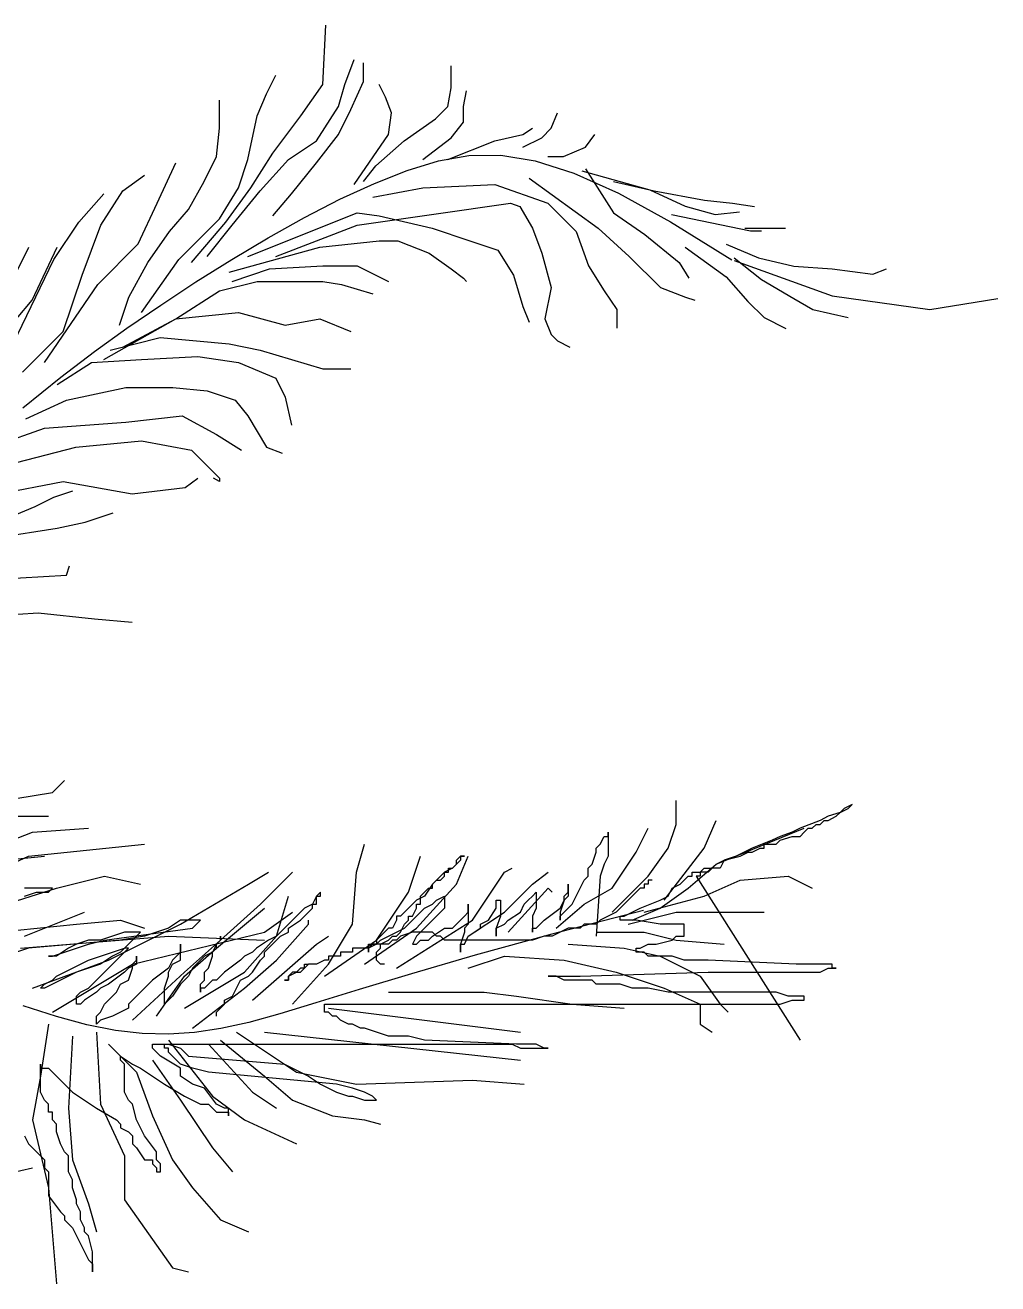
# Model space of a CAD drawing. Header units: millimetres. Extents: x 11966 to 133335, y 1756 to 88592.
# Drawn here: x 38017 to 39873, y 22810 to 25211 of the extents above; entities that cross this region are included whole.
import ezdxf

# ---------------------------------------------------------------- set-up
doc = ezdxf.new("R2010")
doc.units = ezdxf.units.MM

# ---------------------------------------------------------------- blocks, each defined once
blk = doc.blocks.new('A$C4FB75ABC')
at = {"color": 72}
for p, q in [((4.1608, 3.5609), (4.1668, 3.6742)), ((4.2026, 3.5609), (4.2205, 3.6086)), ((4.2384, 3.5668), (4.2384, 3.6026)), ((4.0535, 3.543), (4.0714, 3.5788)), ((4.4054, 3.5549), (4.4054, 3.5967)), ((4.1191, 3.5013), (4.1608, 3.5609)), ((4.1907, 3.5192), (4.2026, 3.5609)), ((4.2145, 3.5132), (4.2384, 3.5668)), ((4.2801, 3.537), (4.2682, 3.5609)), ((4.3994, 3.5192), (4.4054, 3.5549)), ((3.964, 3.4774), (3.964, 3.5311)), ((4.0356, 3.5013), (4.0535, 3.543)), ((4.2921, 3.5072), (4.2801, 3.537)), ((4.4293, 3.5192), (4.4352, 3.549)), ((4.1489, 3.4536), (4.1907, 3.5192)), ((4.1907, 3.4655), (4.2145, 3.5132)), ((4.2861, 3.4655), (4.2921, 3.5072)), ((4.3756, 3.4953), (4.3994, 3.5192)), ((4.4293, 3.4893), (4.4293, 3.5192)), ((4.5963, 3.4774), (4.6082, 3.5072)), ((4.0177, 3.4178), (4.0356, 3.5013)), ((4.0654, 3.4297), (4.1191, 3.5013)), ((4.3159, 3.4536), (4.3756, 3.4953)), ((4.4054, 3.4595), (4.4293, 3.4893)), ((3.958, 3.4238), (3.964, 3.4774)), ((4.1489, 3.4118), (4.1907, 3.4655)), ((4.2205, 3.3701), (4.2861, 3.4655)), ((4.3517, 3.4178), (4.4054, 3.4595)), ((4.4889, 3.4536), (4.5426, 3.4655)), ((4.5426, 3.4655), (4.5605, 3.4774)), ((4.5426, 3.4416), (4.5784, 3.4595)), ((4.5784, 3.4595), (4.5963, 3.4774)), ((4.6619, 3.4416), (4.6798, 3.4655)), ((4.0952, 3.4178), (4.1489, 3.4536)), ((4.2622, 3.4059), (4.3159, 3.4536)), ((4.3994, 3.4178), (4.4889, 3.4536)), ((4.6201, 3.4238), (4.6619, 3.4416)), ((3.8447, 3.3343), (3.8805, 3.4118)), ((3.9342, 3.3761), (3.958, 3.4238)), ((3.9998, 3.3641), (4.0177, 3.4178)), ((4.0237, 3.3641), (4.0654, 3.4297)), ((4.0415, 3.3582), (4.0952, 3.4178)), ((4.1012, 3.3522), (4.1489, 3.4118)), ((4.322, 3.3969), (4.3813, 3.4152)), ((4.3813, 3.4152), (4.4396, 3.4254)), ((4.4396, 3.4254), (4.5001, 3.426)), ((4.5001, 3.426), (4.5657, 3.4153)), ((4.5657, 3.4153), (4.6395, 3.3917)), ((4.5903, 3.4238), (4.6201, 3.4238)), ((3.7791, 3.3582), (3.8208, 3.388)), ((4.2384, 3.3761), (4.2622, 3.4059)), ((4.2593, 3.3722), (4.322, 3.3969)), ((4.6395, 3.3917), (4.7247, 3.3534)), ((4.6551, 3.396), (4.7847, 3.3597)), ((4.6619, 3.3999), (4.7156, 3.3164)), ((3.9044, 3.3224), (3.9342, 3.3761)), ((3.964, 3.3045), (3.9998, 3.3641)), ((3.9759, 3.2986), (4.0237, 3.3641)), ((4.1935, 3.342), (4.2593, 3.3722)), ((4.2563, 3.3463), (4.3517, 3.3641)), ((4.3517, 3.3641), (4.4889, 3.3701)), ((4.4889, 3.3701), (4.5903, 3.3343)), ((4.5545, 3.382), (4.6858, 3.2866)), ((4.7156, 3.3761), (4.7931, 3.3582)), ((3.6956, 3.2986), (3.7433, 3.3522)), ((3.7373, 3.2926), (3.7791, 3.3582)), ((3.9879, 3.2926), (4.0415, 3.3582)), ((4.0654, 3.3105), (4.1012, 3.3522)), ((4.1256, 3.3072), (4.1935, 3.342)), ((4.7247, 3.3534), (4.8242, 3.2989)), ((4.7847, 3.3597), (4.8521, 3.3286)), ((4.7931, 3.3582), (4.8886, 3.3403)), ((4.8886, 3.3403), (4.9422, 3.3343)), ((3.8089, 3.2568), (3.8447, 3.3343)), ((3.8686, 3.2807), (3.9044, 3.3224)), ((4.0177, 3.233), (4.2265, 3.3164)), ((4.2265, 3.2926), (4.5187, 3.3343)), ((4.2265, 3.3164), (4.2682, 3.3105)), ((4.5187, 3.3343), (4.5366, 3.3284)), ((4.5366, 3.3284), (4.5605, 3.2866)), ((4.5903, 3.3343), (4.644, 3.2807)), ((4.7156, 3.3164), (4.7752, 3.2747)), ((4.8521, 3.3286), (4.9091, 3.3131)), ((4.9091, 3.3131), (4.9558, 3.3183)), ((4.9422, 3.3343), (4.984, 3.3284)), ((3.6479, 3.227), (3.6956, 3.2986)), ((3.7015, 3.1972), (3.7373, 3.2926)), ((3.8865, 3.227), (3.964, 3.3045)), ((3.9103, 3.2211), (3.9759, 3.2986)), ((3.9401, 3.233), (3.9879, 3.2926)), ((4.0565, 3.2687), (4.1256, 3.3072)), ((4.0714, 3.233), (4.2265, 3.2926)), ((4.2682, 3.3105), (4.3696, 3.2866)), ((4.8242, 3.2989), (4.9411, 3.2265)), ((4.8262, 3.3131), (4.9765, 3.282)), ((3.8268, 3.2211), (3.8686, 3.2807)), ((3.9871, 3.2274), (4.0565, 3.2687)), ((4.3696, 3.2866), (4.4412, 3.2628)), ((4.5605, 3.2866), (4.5784, 3.2389)), ((4.644, 3.2807), (4.6679, 3.2151)), ((4.6858, 3.2866), (4.7454, 3.233)), ((4.7752, 3.2747), (4.8408, 3.2211)), ((4.9661, 3.2866), (5.0079, 3.2866)), ((4.9765, 3.282), (4.9973, 3.282)), ((5.0079, 3.2866), (5.0437, 3.2866)), ((3.5763, 3.2032), (3.6001, 3.2509)), ((3.6061, 3.1495), (3.6538, 3.2509)), ((3.7314, 3.1793), (3.8089, 3.2568)), ((3.9819, 3.2032), (4.1549, 3.2509)), ((4.1549, 3.2509), (4.2682, 3.2628)), ((4.2682, 3.2628), (4.304, 3.2628)), ((4.304, 3.2628), (4.3637, 3.2389)), ((4.4412, 3.2628), (4.4949, 3.2449)), ((4.4949, 3.2449), (4.5247, 3.1972)), ((4.8521, 3.2509), (4.9299, 3.1939)), ((4.9299, 3.2561), (4.9921, 3.2302)), ((3.5703, 3.066), (3.6479, 3.227)), ((3.791, 3.1555), (3.8268, 3.2211)), ((3.8149, 3.1257), (3.8865, 3.227)), ((3.9185, 3.1843), (3.9871, 3.2274)), ((4.3637, 3.2389), (4.4054, 3.2091)), ((4.5784, 3.2389), (4.5963, 3.1734)), ((4.7454, 3.233), (4.8051, 3.1734)), ((4.8408, 3.2211), (4.8587, 3.1912)), ((4.9454, 3.2302), (4.9973, 3.1887)), ((4.9454, 3.225), (5.1321, 3.1576)), ((4.9921, 3.2302), (5.0595, 3.2146)), ((3.6658, 3.0899), (3.7015, 3.1972)), ((3.9879, 3.1853), (4.0594, 3.2091)), ((4.0594, 3.2091), (4.1608, 3.2151)), ((4.1608, 3.2151), (4.2265, 3.2151)), ((4.2265, 3.2151), (4.2861, 3.1853)), ((4.4054, 3.2091), (4.4293, 3.1912)), ((4.5247, 3.1972), (4.5426, 3.1376)), ((4.6679, 3.2151), (4.6977, 3.1674)), ((4.9299, 3.1939), (4.9713, 3.1472)), ((5.0595, 3.2146), (5.1321, 3.2094)), ((5.1321, 3.2094), (5.2099, 3.1991)), ((5.2099, 3.1991), (5.2358, 3.2094)), ((3.63, 3.0303), (3.7314, 3.1793)), ((3.8516, 3.1401), (3.9185, 3.1843)), ((3.964, 3.1674), (4.0356, 3.1853)), ((4.0356, 3.1853), (4.1072, 3.1853)), ((4.1072, 3.1853), (4.1608, 3.1853)), ((4.1608, 3.1853), (4.1966, 3.1793)), ((4.1966, 3.1793), (4.2563, 3.1614)), ((4.4293, 3.1912), (4.4352, 3.1853)), ((4.5963, 3.1734), (4.5844, 3.1137)), ((4.8051, 3.1734), (4.8528, 3.1555)), ((4.9973, 3.1887), (5.0595, 3.1524)), ((3.5763, 3.1137), (3.6061, 3.1495)), ((3.7731, 3.1018), (3.791, 3.1555)), ((3.8805, 3.1137), (3.964, 3.1674)), ((4.6977, 3.1674), (4.7215, 3.1316)), ((4.8528, 3.1555), (4.8707, 3.1495)), ((4.9713, 3.1472), (5.0025, 3.1162)), ((5.0595, 3.1524), (5.0958, 3.1317)), ((5.1321, 3.1576), (5.3187, 3.1317)), ((5.3187, 3.1317), (5.4484, 3.1524)), ((3.7873, 3.0958), (3.8516, 3.1401)), ((3.8805, 3.1137), (3.9998, 3.1257)), ((3.9998, 3.1257), (4.0893, 3.1018)), ((4.5426, 3.1376), (4.5545, 3.1078)), ((4.7215, 3.1316), (4.7215, 3.0959)), ((5.0958, 3.1317), (5.1632, 3.1162)), ((3.7433, 3.0362), (3.8805, 3.1137)), ((3.7791, 3.0601), (3.8805, 3.1137)), ((4.0893, 3.1018), (4.1549, 3.1137)), ((4.1549, 3.1137), (4.2145, 3.0899)), ((4.5844, 3.1137), (4.5963, 3.0839)), ((5.0025, 3.1162), (5.0439, 3.0954)), ((3.5882, 3.0124), (3.6658, 3.0899)), ((3.7254, 3.0513), (3.7873, 3.0958)), ((3.7552, 3.0541), (3.8507, 3.078)), ((3.8507, 3.078), (3.9819, 3.066)), ((4.5963, 3.0839), (4.6082, 3.072)), ((3.6611, 3.0024), (3.7254, 3.0513)), ((3.9819, 3.066), (4.0415, 3.0541)), ((4.0415, 3.0541), (4.1608, 3.0184)), ((4.6082, 3.072), (4.6321, 3.0601)), ((3.6538, 2.9885), (3.7194, 3.0303)), ((3.7194, 3.0303), (3.8149, 3.0362)), ((3.8149, 3.0362), (3.9222, 3.0422)), ((3.9222, 3.0422), (3.9998, 3.0303)), ((3.9998, 3.0303), (4.0714, 3.0005)), ((3.5886, 2.9442), (3.6611, 3.0024)), ((4.1608, 3.0184), (4.2145, 3.0184)), ((3.6717, 2.9587), (3.7851, 2.9826)), ((3.7851, 2.9826), (3.8745, 2.9826)), ((3.8745, 2.9826), (3.9401, 2.9766)), ((4.0714, 3.0005), (4.0893, 2.9647)), ((3.5942, 2.923), (3.6717, 2.9587)), ((3.9401, 2.9766), (3.9938, 2.9587)), ((3.9938, 2.9587), (4.0177, 2.9289)), ((4.0893, 2.9647), (4.1012, 2.911)), ((3.63, 2.9051), (3.7851, 2.917)), ((3.7851, 2.917), (3.8924, 2.9289)), ((3.8924, 2.9289), (3.958, 2.8932)), ((4.0177, 2.9289), (4.0535, 2.8693)), ((3.5107, 2.8633), (3.63, 2.9051)), ((3.958, 2.8932), (4.0058, 2.8633)), ((3.5763, 2.8395), (3.6896, 2.8693)), ((3.6896, 2.8693), (3.8149, 2.8812)), ((3.8149, 2.8812), (3.9103, 2.8633)), ((3.9103, 2.8633), (3.964, 2.8097)), ((4.0535, 2.8693), (4.0833, 2.8574)), ((3.8984, 2.7918), (3.9222, 2.8097)), ((3.964, 2.8037), (3.9521, 2.8097)), ((3.964, 2.8097), (3.964, 2.8037)), ((3.5107, 2.7739), (3.6658, 2.8037)), ((3.6479, 2.7739), (3.6837, 2.7858)), ((3.6658, 2.8037), (3.797, 2.7799)), ((3.797, 2.7799), (3.8984, 2.7918)), ((3.6121, 2.756), (3.6479, 2.7739)), ((3.5405, 2.7262), (3.6121, 2.756)), ((3.7075, 2.7262), (3.7612, 2.7441)), ((3.4987, 2.6904), (3.6538, 2.7143)), ((3.6538, 2.7143), (3.7075, 2.7262)), ((3.6717, 2.6249), (3.6777, 2.6428)), ((3.457, 2.6129), (3.6717, 2.6249)), ((3.5345, 2.5474), (3.618, 2.5533)), ((3.618, 2.5533), (3.7254, 2.5414)), ((3.7254, 2.5414), (3.797, 2.5354)), ((3.6453, 2.2105), (3.6682, 2.2334)), ((3.508, 2.1876), (3.6453, 2.2105)), ((4.835, 2.1495), (4.835, 2.1952)), ((5.1706, 2.1876), (5.1553, 2.18)), ((5.1629, 2.18), (5.1706, 2.1876)), ((3.5462, 2.1648), (3.6377, 2.1648)), ((5.1248, 2.1648), (5.1095, 2.1571)), ((5.1477, 2.1724), (5.1248, 2.1648)), ((5.1248, 2.1571), (5.1401, 2.1648)), ((5.1401, 2.1648), (5.1477, 2.1724)), ((5.1477, 2.1724), (5.1629, 2.18)), ((5.1553, 2.18), (5.1477, 2.1724)), ((3.6072, 2.1343), (3.714, 2.1419)), ((4.7587, 2.0961), (4.7816, 2.1419)), ((4.8198, 2.1038), (4.835, 2.1495)), ((4.8884, 2.1038), (4.9113, 2.1571)), ((4.9113, 2.0733), (5.079, 2.1419)), ((5.0714, 2.1419), (5.0562, 2.1343)), ((5.1095, 2.1571), (5.0714, 2.1419)), ((5.079, 2.1343), (5.0867, 2.1419)), ((5.0867, 2.1419), (5.0943, 2.1419)), ((5.0943, 2.1419), (5.1019, 2.1495)), ((5.1019, 2.1495), (5.1095, 2.1495)), ((5.1095, 2.1495), (5.1172, 2.1571)), ((5.1172, 2.1571), (5.1248, 2.1571)), ((3.508, 2.0961), (3.6072, 2.1343)), ((4.6901, 2.1114), (4.6977, 2.1266)), ((4.6977, 2.1266), (4.7054, 2.1266)), ((4.7054, 2.1266), (4.7054, 2.1343)), ((4.7054, 2.1343), (4.7054, 2.0885)), ((5.018, 2.119), (4.9799, 2.1038)), ((5.0333, 2.1266), (5.018, 2.119)), ((5.0257, 2.1114), (5.0333, 2.119)), ((5.0562, 2.1343), (5.0333, 2.1266)), ((5.0333, 2.119), (5.0562, 2.1266)), ((5.0562, 2.1266), (5.0714, 2.1266)), ((5.0714, 2.1266), (5.079, 2.1343)), ((3.5996, 2.0885), (3.8207, 2.1114)), ((4.2249, 2.058), (4.2402, 2.1114)), ((4.6749, 2.0733), (4.6825, 2.0961)), ((4.6825, 2.1038), (4.6901, 2.1114)), ((4.6825, 2.0961), (4.6825, 2.1038)), ((4.713, 2.0275), (4.7587, 2.0961)), ((4.7816, 2.0504), (4.8198, 2.1038)), ((4.8121, 2.0047), (4.8884, 2.1038)), ((4.9799, 2.1038), (4.9494, 2.0885)), ((4.957, 2.0885), (4.9723, 2.0961)), ((4.9723, 2.0961), (4.9799, 2.0961)), ((4.9799, 2.0961), (4.9952, 2.1038)), ((4.9952, 2.1038), (5.0028, 2.1038)), ((5.0028, 2.1038), (5.0028, 2.1114)), ((5.0028, 2.1114), (5.0257, 2.1114)), ((3.5157, 2.0504), (3.5996, 2.0885)), ((3.5538, 2.0809), (3.6301, 2.0885)), ((4.324, 2.0199), (4.3469, 2.0885)), ((4.4079, 2.0657), (4.3927, 2.058)), ((4.4003, 2.058), (4.4003, 2.0657)), ((4.4003, 2.0657), (4.4079, 2.0657)), ((4.4079, 2.0657), (4.4156, 2.0733)), ((4.4156, 2.0733), (4.4079, 2.0657)), ((4.4156, 2.0809), (4.4232, 2.0885)), ((4.4156, 2.0352), (4.4384, 2.0885)), ((4.4156, 2.0733), (4.4156, 2.0809)), ((4.4232, 2.0809), (4.4156, 2.0733)), ((4.4232, 2.0885), (4.4308, 2.0885)), ((4.4308, 2.0885), (4.4232, 2.0885)), ((4.4232, 2.0885), (4.4232, 2.0809)), ((4.5071, 2.058), (4.5223, 2.0657)), ((4.6672, 2.0657), (4.6749, 2.0733)), ((4.6672, 2.0504), (4.6672, 2.0657)), ((4.6977, 2.0733), (4.6901, 2.0504)), ((4.7054, 2.0885), (4.6977, 2.0733)), ((4.8579, 2.0275), (4.9113, 2.0733)), ((4.8808, 2.058), (4.8884, 2.0657)), ((4.8884, 2.0657), (4.9036, 2.0657)), ((4.9036, 2.0657), (4.896, 2.058)), ((4.9036, 2.0657), (4.9113, 2.0733)), ((4.9189, 2.0657), (4.9036, 2.0657)), ((4.9113, 2.0733), (4.9265, 2.0809)), ((4.9265, 2.0809), (4.9189, 2.0657)), ((4.9265, 2.0809), (4.957, 2.0885)), ((4.9494, 2.0885), (4.9265, 2.0809)), ((3.6529, 2.0275), (3.7445, 2.0504)), ((3.7445, 2.0504), (3.8131, 2.0352)), ((4.019, 2.0352), (4.0571, 2.058)), ((4.0419, 1.9971), (4.1029, 2.058)), ((4.2173, 1.9589), (4.2249, 2.058)), ((4.3698, 2.0352), (4.3774, 2.0428)), ((4.3774, 2.0428), (4.3698, 2.0352)), ((4.3851, 2.0504), (4.3774, 2.0428)), ((4.3774, 2.0428), (4.3851, 2.0428)), ((4.3927, 2.058), (4.3851, 2.0504)), ((4.3851, 2.0428), (4.3927, 2.0504)), ((4.3927, 2.0504), (4.3927, 2.058)), ((4.3927, 2.058), (4.4003, 2.058)), ((4.4461, 1.9666), (4.5071, 2.058)), ((4.5605, 2.0352), (4.591, 2.058)), ((4.6444, 2.0123), (4.6596, 2.0428)), ((4.6596, 2.0428), (4.6672, 2.0504)), ((4.6901, 2.0504), (4.6825, 1.9361)), ((4.713, 1.9818), (4.7816, 2.0504)), ((4.7892, 2.0428), (4.7816, 2.0428)), ((4.7816, 2.0428), (4.7816, 2.0352)), ((4.8426, 2.0352), (4.8579, 2.0504)), ((4.8579, 2.0504), (4.8655, 2.0504)), ((4.8655, 2.0504), (4.8655, 2.058)), ((4.8655, 2.058), (4.8808, 2.058)), ((4.8808, 2.0504), (4.8731, 2.0504)), ((4.8731, 2.0504), (5.0714, 1.7379)), ((4.896, 2.058), (4.8808, 2.058)), ((4.8808, 2.058), (4.8808, 2.0504)), ((4.8884, 2.0123), (4.957, 2.0428)), ((4.957, 2.0428), (5.0485, 2.0504)), ((5.0485, 2.0504), (5.0943, 2.0275)), ((3.508, 1.9818), (3.6529, 2.0275)), ((3.6453, 2.0275), (3.5919, 2.0275)), ((3.5919, 2.0123), (3.6148, 2.0199)), ((3.6148, 2.0199), (3.6377, 2.0199)), ((3.6377, 2.0199), (3.6453, 2.0275)), ((3.8894, 1.9589), (4.019, 2.0352)), ((4.1563, 2.0199), (4.1486, 2.0123)), ((4.1563, 2.0123), (4.1563, 2.0199)), ((4.263, 1.9285), (4.324, 2.0199)), ((4.3393, 1.9513), (4.4156, 2.0352)), ((4.3469, 2.0123), (4.3622, 2.0275)), ((4.3698, 2.0352), (4.3546, 2.0123)), ((4.3622, 2.0275), (4.3698, 2.0275)), ((4.3698, 2.0275), (4.3698, 2.0352)), ((4.5071, 1.9818), (4.5605, 2.0352)), ((4.5147, 1.9437), (4.591, 2.0275)), ((4.5605, 2.0123), (4.5681, 2.0199)), ((4.5681, 2.0199), (4.5681, 1.9894)), ((4.591, 2.0275), (4.5986, 2.0199)), ((4.6215, 2.0123), (4.6291, 2.0199)), ((4.6291, 2.0199), (4.6291, 2.0352)), ((4.6291, 2.0352), (4.6291, 2.0123)), ((4.6596, 1.9971), (4.713, 2.0275)), ((4.7664, 2.0275), (4.7511, 2.0123)), ((4.774, 2.0275), (4.7664, 2.0275)), ((4.7816, 2.0352), (4.774, 2.0352)), ((4.774, 2.0352), (4.774, 2.0275)), ((4.8045, 1.9894), (4.8579, 2.0275)), ((4.8198, 2.0123), (4.8274, 2.0275)), ((4.8274, 2.0275), (4.8426, 2.0352)), ((3.9656, 1.9285), (4.0419, 1.9971)), ((4.0724, 1.9361), (4.0953, 2.0123)), ((4.141, 1.9971), (4.1258, 1.9894)), ((4.1486, 2.0123), (4.141, 1.9971)), ((4.141, 1.9894), (4.141, 1.9971)), ((4.141, 1.9971), (4.1486, 1.9971)), ((4.1486, 1.9971), (4.1486, 2.0123)), ((4.1486, 2.0123), (4.1563, 2.0123)), ((4.3317, 1.9971), (4.3164, 1.9818)), ((4.3393, 2.0047), (4.3317, 1.9971)), ((4.3546, 2.0123), (4.3393, 2.0047)), ((4.3393, 1.9894), (4.3393, 1.9971)), ((4.3393, 1.9971), (4.3469, 1.9971)), ((4.3469, 1.9971), (4.3469, 2.0123)), ((4.3546, 1.9894), (4.3698, 1.9971)), ((4.3698, 1.9971), (4.3774, 2.0047)), ((4.3774, 2.0047), (4.3927, 2.0123)), ((4.3927, 2.0123), (4.3927, 1.9894)), ((4.4384, 1.9818), (4.4384, 1.9971)), ((4.4384, 1.9971), (4.4384, 1.9589)), ((4.4918, 1.9894), (4.4918, 2.0047)), ((4.4918, 2.0047), (4.4995, 2.0047)), ((4.4995, 2.0047), (4.4995, 1.9742)), ((4.5376, 1.9818), (4.5452, 1.9971)), ((4.5452, 1.9971), (4.5528, 2.0047)), ((4.5528, 2.0047), (4.5605, 2.0123)), ((4.6062, 1.9513), (4.6596, 1.9971)), ((4.6138, 1.9894), (4.6215, 2.0047)), ((4.6215, 2.0047), (4.6138, 1.9818)), ((4.6215, 2.0047), (4.6215, 2.0123)), ((4.6291, 2.0123), (4.6215, 2.0047)), ((4.6215, 1.9818), (4.6367, 1.9971)), ((4.6367, 1.9971), (4.6444, 2.0123)), ((4.7359, 1.9971), (4.7206, 1.9818)), ((4.7435, 2.0047), (4.7359, 1.9971)), ((4.7511, 2.0123), (4.7435, 2.0047)), ((4.7664, 1.9894), (4.8045, 2.0047)), ((4.774, 1.9818), (4.8884, 2.0123)), ((4.8045, 2.0047), (4.8198, 2.0123)), ((3.5919, 1.9361), (3.7063, 1.9818)), ((3.958, 1.9132), (4.0495, 1.9894)), ((4.0495, 1.9437), (4.1029, 1.9818)), ((4.1181, 1.9818), (4.1029, 1.9666)), ((4.1258, 1.9894), (4.1181, 1.9818)), ((4.1181, 1.9666), (4.1334, 1.9818)), ((4.1334, 1.9818), (4.141, 1.9894)), ((4.3088, 1.9742), (4.3012, 1.9742)), ((4.3012, 1.9742), (4.3012, 1.9666)), ((4.3164, 1.9818), (4.3088, 1.9742)), ((4.3164, 1.9513), (4.3469, 1.9818)), ((4.324, 1.9666), (4.324, 1.9742)), ((4.324, 1.9742), (4.3317, 1.9742)), ((4.3317, 1.9742), (4.3393, 1.9894)), ((4.3469, 1.9818), (4.3546, 1.9894)), ((4.3851, 1.9818), (4.3698, 1.9666)), ((4.3927, 1.9894), (4.3851, 1.9818)), ((4.4156, 1.9589), (4.4308, 1.9742)), ((4.4308, 1.9742), (4.4384, 1.9818)), ((4.4384, 1.9361), (4.5071, 1.9818)), ((4.4766, 1.9666), (4.4918, 1.9894)), ((4.4995, 1.9742), (4.4918, 1.9513)), ((4.5147, 1.9666), (4.5376, 1.9818)), ((4.5681, 1.9894), (4.5605, 1.9742)), ((4.5605, 1.9742), (4.5605, 1.9437)), ((4.5833, 1.9666), (4.6138, 1.9894)), ((4.7725, 1.9851), (4.5975, 1.9398)), ((4.6138, 1.9818), (4.6138, 1.9666)), ((4.6138, 1.9742), (4.6215, 1.9818)), ((4.6138, 1.9666), (4.6138, 1.9742)), ((4.7054, 1.9742), (4.6901, 1.9666)), ((4.7206, 1.9818), (4.7054, 1.9742)), ((4.7282, 1.9666), (4.7282, 1.9742)), ((4.7282, 1.9742), (4.7359, 1.9742)), ((4.7359, 1.9742), (4.7511, 1.9818)), ((4.7435, 1.9589), (4.835, 1.9818)), ((4.7511, 1.9818), (4.7664, 1.9894)), ((4.7511, 1.9666), (4.8045, 1.9894)), ((4.835, 1.9818), (4.9494, 1.9818)), ((4.9494, 1.9818), (5.0028, 1.9818)), ((3.4623, 1.9361), (3.6911, 1.9589)), ((3.6911, 1.9589), (3.775, 1.9666)), ((3.7445, 1.9285), (3.9122, 1.9513)), ((3.7521, 1.8903), (3.8894, 1.9589)), ((3.775, 1.9666), (3.8207, 1.9513)), ((3.8665, 1.9513), (3.8207, 1.9361)), ((3.8894, 1.9666), (3.8665, 1.9513)), ((3.9275, 1.9666), (3.8894, 1.9666)), ((3.9122, 1.9513), (3.9199, 1.9589)), ((3.9199, 1.9589), (3.9275, 1.9666)), ((4.0724, 1.8903), (4.1334, 1.9589)), ((4.1029, 1.9666), (4.08, 1.9437)), ((4.0953, 1.9513), (4.1181, 1.9666)), ((4.0953, 1.9437), (4.0953, 1.9513)), ((4.1334, 1.9589), (4.1334, 1.9666)), ((4.1715, 1.8827), (4.2173, 1.9589)), ((4.2402, 1.8827), (4.3393, 1.9513)), ((4.2859, 1.9513), (4.2707, 1.9361)), ((4.2935, 1.9513), (4.2859, 1.9513)), ((4.3012, 1.9666), (4.2935, 1.9513)), ((4.3012, 1.8751), (4.4461, 1.9666)), ((4.3012, 1.9437), (4.3164, 1.9513)), ((4.3088, 1.9437), (4.3164, 1.9589)), ((4.3164, 1.9589), (4.324, 1.9666)), ((4.3622, 1.9589), (4.3469, 1.9437)), ((4.3698, 1.9666), (4.3622, 1.9589)), ((4.3698, 1.9361), (4.3927, 1.9513)), ((4.3927, 1.9513), (4.4079, 1.9513)), ((4.4079, 1.9513), (4.4156, 1.9589)), ((4.4384, 1.9589), (4.4308, 1.9513)), ((4.4308, 1.9513), (4.4308, 1.9437)), ((4.4384, 1.9361), (4.4613, 1.9513)), ((4.4613, 1.9589), (4.4766, 1.9666)), ((4.4613, 1.9513), (4.4613, 1.9589)), ((4.4918, 1.9513), (4.5071, 1.9589)), ((4.4918, 1.9513), (4.4918, 1.9361)), ((4.4918, 1.9361), (4.4918, 1.9513)), ((4.5071, 1.9589), (4.5147, 1.9666)), ((4.5605, 1.9513), (4.5681, 1.9513)), ((4.5605, 1.9437), (4.5605, 1.9513)), ((4.5681, 1.9513), (4.5757, 1.9589)), ((4.5757, 1.9589), (4.5833, 1.9666)), ((4.6291, 1.9513), (4.6138, 1.9437)), ((4.652, 1.9513), (4.6291, 1.9513)), ((4.6596, 1.9589), (4.652, 1.9513)), ((4.6825, 1.9589), (4.6596, 1.9589)), ((4.6901, 1.9666), (4.6825, 1.9589)), ((4.7587, 1.9666), (4.7282, 1.9666)), ((4.8045, 1.9589), (4.7587, 1.9666)), ((4.8503, 1.9589), (4.8045, 1.9589)), ((4.8503, 1.9361), (4.8503, 1.9589)), ((3.5843, 1.9132), (3.8665, 1.9361)), ((3.775, 1.9285), (3.5996, 1.9132)), ((3.714, 1.9285), (3.6911, 1.9208)), ((3.7368, 1.9285), (3.714, 1.9285)), ((3.714, 1.9208), (3.7445, 1.9285)), ((3.7826, 1.9437), (3.7368, 1.9285)), ((3.8207, 1.9361), (3.775, 1.9285)), ((3.7826, 1.9132), (3.8131, 1.9437)), ((3.8131, 1.9437), (3.7826, 1.9437)), ((3.7978, 1.8827), (4.0495, 1.9437)), ((3.8665, 1.9361), (4.0495, 1.9285)), ((3.897, 1.8675), (3.9656, 1.9285)), ((3.958, 1.9208), (3.9656, 1.9285)), ((3.9656, 1.9285), (3.958, 1.9208)), ((3.9656, 1.9285), (3.9656, 1.9361)), ((3.9656, 1.9361), (3.9656, 1.9285)), ((4.0114, 1.8675), (4.0724, 1.9361)), ((4.0571, 1.9285), (4.0343, 1.9132)), ((4.0724, 1.9361), (4.0571, 1.9285)), ((4.0571, 1.9132), (4.0724, 1.9285)), ((4.08, 1.9437), (4.0724, 1.9361)), ((4.0724, 1.9285), (4.08, 1.9361)), ((4.08, 1.9361), (4.0953, 1.9437)), ((4.1486, 1.9208), (4.1715, 1.9361)), ((4.1639, 1.8599), (4.263, 1.9285)), ((4.2707, 1.9361), (4.263, 1.9285)), ((4.263, 1.9285), (4.263, 1.9208)), ((4.263, 1.9208), (4.2707, 1.9285)), ((4.2707, 1.9285), (4.3012, 1.9437)), ((4.2707, 1.9208), (4.2859, 1.9285)), ((4.2859, 1.9285), (4.2935, 1.9361)), ((4.2935, 1.9285), (4.2859, 1.9208)), ((4.2935, 1.9361), (4.3012, 1.9361)), ((4.3012, 1.9285), (4.2935, 1.9285)), ((4.3012, 1.9361), (4.3088, 1.9437)), ((4.3088, 1.9361), (4.3012, 1.9285)), ((4.3317, 1.9437), (4.3088, 1.9361)), ((4.3698, 1.9437), (4.3317, 1.9437)), ((4.3393, 1.9361), (4.3317, 1.9208)), ((4.3469, 1.9437), (4.3393, 1.9361)), ((4.3393, 1.9208), (4.3469, 1.9285)), ((4.3469, 1.9285), (4.3622, 1.9285)), ((4.3622, 1.9285), (4.3698, 1.9361)), ((4.3774, 1.9361), (4.3698, 1.9437)), ((4.3851, 1.9361), (4.3774, 1.9361)), ((4.3927, 1.9285), (4.3851, 1.9361)), ((4.5605, 1.9285), (4.3927, 1.9285)), ((4.4308, 1.9437), (4.4232, 1.9208)), ((4.4308, 1.9208), (4.4384, 1.9361)), ((4.5975, 1.9398), (4.4513, 1.8996)), ((4.5833, 1.9361), (4.5605, 1.9285)), ((4.5986, 1.9361), (4.5833, 1.9361)), ((4.6138, 1.9437), (4.5986, 1.9361)), ((4.6825, 1.9437), (4.774, 1.9437)), ((4.774, 1.9437), (4.835, 1.9285)), ((4.7969, 1.9208), (4.8274, 1.9285)), ((4.8274, 1.9285), (4.835, 1.9361)), ((4.835, 1.9361), (4.8503, 1.9361)), ((4.835, 1.9285), (4.9265, 1.9208)), ((3.5996, 1.9132), (3.5767, 1.9056)), ((3.6529, 1.898), (3.6377, 1.898)), ((3.6377, 1.898), (3.6453, 1.898)), ((3.6453, 1.898), (3.714, 1.9208)), ((3.6758, 1.9132), (3.6529, 1.898)), ((3.6911, 1.9208), (3.6758, 1.9132)), ((3.714, 1.8903), (3.7368, 1.898)), ((3.7368, 1.898), (3.7826, 1.9132)), ((3.7597, 1.898), (3.7368, 1.8827)), ((3.7597, 1.8827), (3.7826, 1.9056)), ((3.775, 1.9056), (3.7597, 1.898)), ((3.7826, 1.9132), (3.775, 1.9056)), ((3.7826, 1.9056), (3.7902, 1.9132)), ((3.7902, 1.9132), (3.7826, 1.9132)), ((3.8055, 1.8903), (3.8055, 1.898)), ((3.8055, 1.898), (3.8055, 1.8827)), ((3.8894, 1.9056), (3.8741, 1.8903)), ((3.8894, 1.8903), (3.8894, 1.9208)), ((3.8894, 1.9208), (3.8894, 1.9056)), ((3.897, 1.8599), (3.958, 1.9132)), ((3.9351, 1.898), (3.9122, 1.8751)), ((3.9504, 1.9056), (3.9351, 1.898)), ((3.9427, 1.8751), (3.9504, 1.898)), ((3.958, 1.9208), (3.9504, 1.9056)), ((3.9504, 1.9056), (3.958, 1.9132)), ((3.9504, 1.898), (3.9504, 1.9056)), ((3.958, 1.9132), (3.958, 1.9208)), ((4.0114, 1.898), (4.0037, 1.8903)), ((4.0266, 1.9056), (4.0114, 1.898)), ((4.0266, 1.8141), (4.1486, 1.9208)), ((4.0343, 1.9132), (4.0266, 1.9056)), ((4.0419, 1.8903), (4.0495, 1.898)), ((4.0495, 1.9056), (4.0571, 1.9132)), ((4.0495, 1.898), (4.0495, 1.9056)), ((4.1944, 1.898), (4.1715, 1.898)), ((4.1715, 1.898), (4.1715, 1.8903)), ((4.2173, 1.9056), (4.1944, 1.9056)), ((4.1944, 1.9056), (4.1944, 1.898)), ((4.2478, 1.9132), (4.2173, 1.9132)), ((4.2173, 1.9132), (4.2173, 1.9056)), ((4.2554, 1.9208), (4.2478, 1.9132)), ((4.2478, 1.9056), (4.2478, 1.9208)), ((4.2478, 1.9208), (4.263, 1.9208)), ((4.263, 1.9208), (4.2478, 1.9132)), ((4.2478, 1.9132), (4.2478, 1.9056)), ((4.263, 1.9208), (4.2554, 1.9208)), ((4.2859, 1.9208), (4.263, 1.9208)), ((4.263, 1.9056), (4.2707, 1.9132)), ((4.263, 1.8903), (4.263, 1.9056)), ((4.2707, 1.9132), (4.2707, 1.9208)), ((4.4513, 1.8996), (4.3302, 1.8644)), ((4.3317, 1.9208), (4.3393, 1.9208)), ((4.4232, 1.9208), (4.4232, 1.9056)), ((4.4232, 1.9056), (4.4232, 1.9208)), ((4.4232, 1.9208), (4.4308, 1.9208)), ((4.4384, 1.8751), (4.5071, 1.898)), ((4.5071, 1.898), (4.6215, 1.8903)), ((4.6291, 1.9208), (4.7359, 1.9132)), ((4.7359, 1.9132), (4.8045, 1.898)), ((4.7587, 1.9056), (4.7587, 1.9132)), ((4.7587, 1.9132), (4.7664, 1.9132)), ((4.774, 1.9056), (4.7587, 1.9056)), ((4.7664, 1.9132), (4.7816, 1.9208)), ((4.7816, 1.898), (4.774, 1.9056)), ((4.7816, 1.9208), (4.7969, 1.9208)), ((4.8274, 1.898), (4.7816, 1.898)), ((4.8045, 1.898), (4.8808, 1.8599)), ((4.8503, 1.8903), (4.8274, 1.898)), ((3.6072, 1.837), (3.7521, 1.8903)), ((3.6453, 1.7913), (3.7978, 1.8827)), ((3.6682, 1.8675), (3.714, 1.8903)), ((3.7368, 1.8827), (3.6911, 1.8675)), ((3.7368, 1.8599), (3.7521, 1.8751)), ((3.7521, 1.8751), (3.7597, 1.8827)), ((3.7902, 1.8751), (3.7826, 1.8675)), ((3.8055, 1.8827), (3.7902, 1.8751)), ((3.7902, 1.8522), (3.7978, 1.8751)), ((3.7978, 1.8827), (3.8055, 1.8903)), ((3.7978, 1.8751), (3.7978, 1.8827)), ((3.8665, 1.8751), (3.836, 1.8522)), ((3.8741, 1.8903), (3.8665, 1.8751)), ((3.8665, 1.8675), (3.8741, 1.8827)), ((3.8741, 1.8827), (3.8894, 1.8903)), ((3.9122, 1.8751), (3.9046, 1.8599)), ((3.9351, 1.8675), (3.9427, 1.8751)), ((4.0037, 1.8903), (3.9732, 1.8675)), ((4.0114, 1.837), (4.0724, 1.8903)), ((4.0266, 1.8675), (4.0419, 1.8903)), ((4.1029, 1.8065), (4.1715, 1.8827)), ((4.1181, 1.8751), (4.1105, 1.8675)), ((4.1258, 1.8751), (4.1181, 1.8751)), ((4.1181, 1.8675), (4.1258, 1.8751)), ((4.1334, 1.8827), (4.1258, 1.8751)), ((4.1258, 1.8751), (4.1258, 1.8827)), ((4.1258, 1.8827), (4.1334, 1.8827)), ((4.1486, 1.8827), (4.1334, 1.8827)), ((4.1639, 1.8903), (4.1486, 1.8827)), ((4.1715, 1.8903), (4.1639, 1.8903)), ((4.2707, 1.8827), (4.263, 1.8903)), ((4.2783, 1.8827), (4.2707, 1.8827)), ((4.6215, 1.8903), (4.7206, 1.8675)), ((4.896, 1.8903), (4.8503, 1.8903)), ((5.0638, 1.8827), (4.896, 1.8903)), ((5.1324, 1.8827), (5.0638, 1.8827)), ((5.1095, 1.8675), (5.1248, 1.8751)), ((5.1248, 1.8751), (5.1401, 1.8751)), ((5.1324, 1.8751), (5.1324, 1.8827)), ((5.1401, 1.8751), (5.1324, 1.8751)), ((3.6606, 1.8522), (3.6301, 1.837)), ((3.6301, 1.8446), (3.6453, 1.8522)), ((3.6453, 1.8522), (3.6529, 1.8599)), ((3.6529, 1.8599), (3.6682, 1.8675)), ((3.6758, 1.8599), (3.6606, 1.8522)), ((3.6911, 1.8675), (3.6758, 1.8599)), ((3.714, 1.837), (3.7368, 1.8599)), ((3.7826, 1.8675), (3.7521, 1.8446)), ((3.775, 1.8446), (3.7902, 1.8522)), ((3.7978, 1.776), (3.897, 1.8675)), ((3.836, 1.8522), (3.8207, 1.837)), ((3.8436, 1.7836), (3.897, 1.8599)), ((3.8589, 1.837), (3.8665, 1.8599)), ((3.8665, 1.8599), (3.8665, 1.8675)), ((3.9046, 1.8599), (3.8894, 1.8446)), ((3.897, 1.7989), (4.0114, 1.8675)), ((3.9275, 1.8446), (3.9351, 1.8522)), ((3.9351, 1.8522), (3.9351, 1.8675)), ((3.9504, 1.8522), (3.9427, 1.8446)), ((3.958, 1.8522), (3.9504, 1.8522)), ((3.9656, 1.8599), (3.958, 1.8522)), ((3.9732, 1.8675), (3.9656, 1.8599)), ((3.9885, 1.8217), (4.0037, 1.8522)), ((4.0037, 1.8522), (4.019, 1.8599)), ((4.019, 1.8599), (4.0266, 1.8675)), ((4.0953, 1.8522), (4.0876, 1.8522)), ((4.0876, 1.8522), (4.0953, 1.8522)), ((4.1029, 1.8675), (4.0953, 1.8599)), ((4.0953, 1.8599), (4.1105, 1.8675)), ((4.0953, 1.8599), (4.0953, 1.8522)), ((4.0953, 1.8522), (4.0953, 1.8599)), ((4.1105, 1.8675), (4.1029, 1.8675)), ((4.1105, 1.8675), (4.1181, 1.8675)), ((4.3302, 1.8644), (4.2303, 1.8341)), ((4.6062, 1.8599), (4.591, 1.8599)), ((4.591, 1.8599), (4.652, 1.8599)), ((4.6215, 1.8522), (4.6062, 1.8599)), ((4.6749, 1.8522), (4.6215, 1.8522)), ((4.652, 1.8599), (4.896, 1.8675)), ((4.6825, 1.8446), (4.6749, 1.8522)), ((4.7206, 1.8675), (4.8121, 1.837)), ((4.8808, 1.8599), (4.9189, 1.8065)), ((4.896, 1.8675), (5.1095, 1.8675)), ((3.6224, 1.837), (3.6301, 1.8446)), ((3.6301, 1.837), (3.6224, 1.837)), ((3.6911, 1.8217), (3.6987, 1.8294)), ((3.6987, 1.8294), (3.714, 1.837)), ((3.7292, 1.8294), (3.7063, 1.8141)), ((3.7368, 1.837), (3.7292, 1.8294)), ((3.7521, 1.8446), (3.7368, 1.837)), ((3.7445, 1.8065), (3.7673, 1.8294)), ((3.7673, 1.8294), (3.775, 1.8446)), ((3.8131, 1.8294), (3.7902, 1.8065)), ((3.8207, 1.837), (3.8131, 1.8294)), ((3.8589, 1.8065), (3.8589, 1.837)), ((3.8894, 1.8446), (3.8741, 1.8217)), ((3.9122, 1.7608), (4.0114, 1.837)), ((3.9275, 1.8294), (3.9275, 1.8446)), ((3.9351, 1.837), (3.9275, 1.837)), ((3.9275, 1.837), (3.9275, 1.8294)), ((3.9427, 1.8446), (3.9351, 1.837)), ((4.2303, 1.8341), (4.1477, 1.8087)), ((4.2859, 1.8294), (4.4689, 1.8294)), ((4.4689, 1.8294), (4.53, 1.8217)), ((4.7282, 1.8446), (4.6825, 1.8446)), ((4.7511, 1.837), (4.7282, 1.8446)), ((4.7816, 1.837), (4.7511, 1.837)), ((4.8198, 1.8294), (4.7816, 1.837)), ((4.8121, 1.837), (4.8808, 1.8065)), ((5.0257, 1.8294), (4.8198, 1.8294)), ((5.0485, 1.8217), (5.0257, 1.8294)), ((3.6527, 1.7828), (3.5892, 1.8034)), ((3.6911, 1.8065), (3.6911, 1.8217)), ((3.6987, 1.8065), (3.6911, 1.8065)), ((3.7063, 1.8141), (3.6987, 1.8065)), ((3.7368, 1.7913), (3.7445, 1.8065)), ((3.7902, 1.8065), (3.7902, 1.7989)), ((3.8665, 1.8141), (3.8589, 1.8065)), ((3.8741, 1.8217), (3.8665, 1.8141)), ((3.9656, 1.7989), (3.9732, 1.8065)), ((3.9732, 1.8141), (3.9885, 1.8217)), ((3.9732, 1.8065), (3.9732, 1.8141)), ((4.1477, 1.8087), (4.0788, 1.7878)), ((4.1639, 1.7913), (4.1639, 1.8065)), ((4.1639, 1.8065), (5.0333, 1.8065)), ((4.53, 1.8217), (4.6367, 1.8065)), ((4.6367, 1.8065), (4.7359, 1.7989)), ((4.8808, 1.8065), (4.8808, 1.7684)), ((4.9189, 1.8065), (4.9341, 1.7913)), ((5.0333, 1.8065), (5.0562, 1.8141)), ((5.079, 1.8217), (5.0485, 1.8217)), ((5.0562, 1.8141), (5.079, 1.8141)), ((5.079, 1.8141), (5.079, 1.8217)), ((3.7109, 1.7672), (3.6527, 1.7828)), ((3.7292, 1.7836), (3.7368, 1.7913)), ((3.7292, 1.7684), (3.7292, 1.7836)), ((3.7597, 1.7836), (3.7368, 1.776)), ((3.775, 1.7913), (3.7597, 1.7836)), ((3.7902, 1.7989), (3.775, 1.7913)), ((3.958, 1.7913), (3.9656, 1.7989)), ((3.958, 1.7836), (3.958, 1.7913)), ((4.0788, 1.7878), (4.0197, 1.7715)), ((4.1715, 1.7913), (4.1639, 1.7913)), ((4.1715, 1.7989), (4.5376, 1.7531)), ((4.1792, 1.7836), (4.1715, 1.7913)), ((4.1868, 1.7836), (4.1792, 1.7836)), ((4.1944, 1.776), (4.1868, 1.7836)), ((3.6377, 1.7684), (3.6224, 1.6693)), ((3.7651, 1.7564), (3.7109, 1.7672)), ((3.7368, 1.776), (3.7292, 1.7684)), ((3.7292, 1.7531), (3.7368, 1.6159)), ((3.8165, 1.7504), (3.7651, 1.7564)), ((3.9666, 1.7597), (3.916, 1.7521)), ((4.0197, 1.7715), (3.9666, 1.7597)), ((3.9961, 1.7531), (4.1105, 1.6769)), ((4.0495, 1.7531), (4.5376, 1.6998)), ((4.2097, 1.7684), (4.1944, 1.776)), ((4.2173, 1.7684), (4.2097, 1.7684)), ((4.2325, 1.7608), (4.2173, 1.7684)), ((4.2402, 1.7608), (4.2325, 1.7608)), ((4.2859, 1.7455), (4.2402, 1.7608)), ((4.8808, 1.7684), (4.9036, 1.7531)), ((3.6834, 1.7455), (3.6758, 1.6083)), ((3.7521, 1.7303), (3.8055, 1.6769)), ((3.8664, 1.749), (3.8165, 1.7504)), ((3.836, 1.7227), (3.836, 1.7303)), ((3.836, 1.7303), (3.8665, 1.7303)), ((3.8589, 1.7227), (3.8589, 1.7303)), ((3.8589, 1.7303), (4.5223, 1.7303)), ((3.916, 1.7521), (3.8664, 1.749)), ((3.8665, 1.7379), (3.9504, 1.6312)), ((3.8665, 1.7303), (3.8894, 1.7227)), ((3.9427, 1.7303), (4.0266, 1.6388)), ((3.9656, 1.7379), (4.0495, 1.6693)), ((4.324, 1.7455), (4.2859, 1.7455)), ((4.3546, 1.7379), (4.324, 1.7455)), ((4.53, 1.7303), (4.3546, 1.7379)), ((4.5223, 1.7303), (4.5376, 1.7227)), ((4.5681, 1.7303), (4.53, 1.7303)), ((4.5833, 1.7227), (4.5681, 1.7303)), ((3.775, 1.6998), (3.775, 1.7074)), ((3.775, 1.7074), (3.7978, 1.6922)), ((3.8436, 1.715), (3.836, 1.7227)), ((3.8512, 1.7074), (3.8436, 1.715)), ((3.8894, 1.6845), (3.8512, 1.7074)), ((3.8665, 1.7227), (3.8589, 1.7227)), ((3.8665, 1.715), (3.8665, 1.7227)), ((3.8741, 1.7074), (3.8665, 1.715)), ((3.8894, 1.6922), (3.8741, 1.7074)), ((3.8894, 1.7227), (3.9046, 1.7074)), ((3.9046, 1.7074), (4.0876, 1.6922)), ((4.5376, 1.7227), (4.591, 1.7227)), ((4.591, 1.7227), (4.5833, 1.7227)), ((3.6224, 1.6922), (3.6224, 1.6845)), ((3.6224, 1.6388), (3.6224, 1.6922)), ((3.6224, 1.6845), (3.6377, 1.6845)), ((3.6377, 1.6845), (3.6453, 1.6769)), ((3.7826, 1.6922), (3.775, 1.6998)), ((3.7826, 1.6388), (3.7826, 1.6922)), ((3.7978, 1.6922), (3.8131, 1.6845)), ((3.8131, 1.6845), (3.836, 1.6693)), ((3.836, 1.6998), (3.8894, 1.6236)), ((3.9122, 1.6845), (3.8894, 1.6922)), ((3.8894, 1.6693), (3.8894, 1.6845)), ((3.9427, 1.6769), (3.9122, 1.6845)), ((4.0876, 1.6922), (4.1181, 1.6769)), ((3.6224, 1.6693), (3.6072, 1.5855)), ((3.6453, 1.6769), (3.6682, 1.6541)), ((3.8055, 1.6769), (3.836, 1.5931)), ((3.836, 1.6693), (3.8589, 1.6541)), ((3.9122, 1.6541), (3.8894, 1.6693)), ((4.1868, 1.6541), (3.9427, 1.6769)), ((4.0495, 1.6693), (4.1029, 1.6236)), ((4.1105, 1.6769), (4.2249, 1.6541)), ((4.1181, 1.6769), (4.1334, 1.6693)), ((4.1334, 1.6693), (4.1563, 1.6541)), ((4.2249, 1.6541), (4.4461, 1.6617)), ((4.4461, 1.6617), (4.5452, 1.6541)), ((3.6301, 1.6236), (3.6224, 1.6388)), ((3.6682, 1.6541), (3.6834, 1.6388)), ((3.6834, 1.6388), (3.7292, 1.6083)), ((3.7902, 1.6236), (3.7826, 1.6388)), ((3.8589, 1.6541), (3.897, 1.6312)), ((3.9351, 1.6464), (3.9122, 1.6541)), ((3.958, 1.6159), (3.9351, 1.6464)), ((4.0266, 1.6388), (4.0724, 1.6083)), ((4.1563, 1.6541), (4.1868, 1.6388)), ((4.2173, 1.6464), (4.1868, 1.6541)), ((4.1868, 1.6388), (4.2097, 1.6312)), ((4.2402, 1.6388), (4.2173, 1.6464)), ((4.2554, 1.6312), (4.2402, 1.6388)), ((3.6377, 1.6159), (3.6301, 1.6236)), ((3.6377, 1.6007), (3.6377, 1.6159)), ((3.7368, 1.6159), (3.7826, 1.5168)), ((3.7978, 1.6159), (3.7902, 1.6236)), ((3.8055, 1.5855), (3.7978, 1.6159)), ((3.8894, 1.6236), (3.9504, 1.5321)), ((3.897, 1.6312), (3.9275, 1.6159)), ((3.9275, 1.6159), (3.9427, 1.6159)), ((3.9427, 1.6159), (3.958, 1.6007)), ((3.9504, 1.6312), (4.0114, 1.5855)), ((3.9732, 1.6083), (3.958, 1.6159)), ((4.1029, 1.6236), (4.1792, 1.5931)), ((4.2097, 1.6312), (4.2173, 1.6312)), ((4.2173, 1.6312), (4.2402, 1.6236)), ((4.2402, 1.6236), (4.263, 1.6236)), ((4.263, 1.6236), (4.2554, 1.6312)), ((3.6072, 1.5855), (3.6377, 1.4559)), ((3.6453, 1.6007), (3.6377, 1.6007)), ((3.6453, 1.5855), (3.6453, 1.6007)), ((3.6529, 1.5778), (3.6453, 1.5855)), ((3.6758, 1.6083), (3.6834, 1.5092)), ((3.7292, 1.6083), (3.7673, 1.5855)), ((3.7673, 1.5855), (3.775, 1.5778)), ((3.8131, 1.5702), (3.8055, 1.5855)), ((3.836, 1.5931), (3.8741, 1.5092)), ((3.958, 1.6007), (3.9809, 1.6007)), ((3.9809, 1.6083), (3.9732, 1.6083)), ((3.9809, 1.5931), (3.9809, 1.6083)), ((3.9809, 1.6007), (3.9809, 1.5931)), ((4.0114, 1.5855), (4.1105, 1.5397)), ((4.1792, 1.5931), (4.2402, 1.5855)), ((4.2402, 1.5855), (4.2707, 1.5778)), ((3.6529, 1.5626), (3.6529, 1.5778)), ((3.6606, 1.5397), (3.6529, 1.5626)), ((3.775, 1.5778), (3.775, 1.5702)), ((3.775, 1.5702), (3.7902, 1.5626)), ((3.7902, 1.5626), (3.7978, 1.555)), ((3.8207, 1.555), (3.8131, 1.5702)), ((3.5919, 1.555), (3.5996, 1.5397)), ((3.5996, 1.5397), (3.6301, 1.5092)), ((3.6682, 1.5245), (3.6606, 1.5397)), ((3.7978, 1.555), (3.7978, 1.5397)), ((3.7978, 1.5397), (3.8055, 1.5321)), ((3.8436, 1.5245), (3.8207, 1.555)), ((3.6758, 1.5168), (3.6682, 1.5245)), ((3.6758, 1.4864), (3.6758, 1.5168)), ((3.7826, 1.5168), (3.7826, 1.433)), ((3.8055, 1.5321), (3.8207, 1.5092)), ((3.8436, 1.5092), (3.8436, 1.5245)), ((3.9504, 1.5321), (3.9885, 1.4864)), ((3.5385, 1.4787), (3.6072, 1.494)), ((3.6301, 1.5092), (3.6301, 1.494)), ((3.6301, 1.494), (3.6377, 1.4864)), ((3.6834, 1.5092), (3.714, 1.4254)), ((3.8207, 1.5092), (3.836, 1.5092)), ((3.836, 1.5092), (3.836, 1.5016)), ((3.836, 1.5016), (3.8436, 1.494)), ((3.8512, 1.5016), (3.8436, 1.5092)), ((3.8436, 1.494), (3.8436, 1.4864)), ((3.8512, 1.4864), (3.8512, 1.5016)), ((3.8741, 1.5092), (3.9122, 1.4559)), ((3.6377, 1.4864), (3.6377, 1.4406)), ((3.6834, 1.4711), (3.6758, 1.4864)), ((3.6834, 1.4559), (3.6834, 1.4711)), ((3.8436, 1.4864), (3.8512, 1.4864)), ((3.6377, 1.4559), (3.6529, 1.2729)), ((3.6911, 1.433), (3.6834, 1.4559)), ((3.9122, 1.4559), (3.9656, 1.3949)), ((3.6377, 1.4406), (3.6606, 1.4101)), ((3.6911, 1.4254), (3.6911, 1.433)), ((3.6987, 1.4101), (3.6911, 1.4254)), ((3.714, 1.4254), (3.7292, 1.372)), ((3.7826, 1.433), (3.8741, 1.3034)), ((3.6606, 1.4101), (3.6682, 1.4025)), ((3.6682, 1.4025), (3.6682, 1.3949)), ((3.6682, 1.3949), (3.6834, 1.3796)), ((3.6987, 1.3949), (3.6987, 1.4101)), ((3.7063, 1.3796), (3.6987, 1.3949)), ((3.9656, 1.3949), (4.019, 1.372)), ((3.6834, 1.3796), (3.6987, 1.3492)), ((3.7063, 1.372), (3.7063, 1.3796)), ((3.714, 1.3644), (3.7063, 1.372)), ((3.6987, 1.3492), (3.714, 1.3187)), ((3.7216, 1.3339), (3.714, 1.3644)), ((3.7216, 1.2958), (3.7216, 1.3339)), ((3.714, 1.3187), (3.7216, 1.311)), ((3.7216, 1.311), (3.7216, 1.2958)), ((3.8741, 1.3034), (3.9046, 1.2958))]:
    blk.add_line(p, q, dxfattribs=at)

msp = doc.modelspace()

# ---------------------------------------------------------------- block references
at = {"xscale": 1000, "yscale": 1000, "zscale": 1000}
msp.add_blockref('A$C4FB75ABC', (34424.1, 21537.3), dxfattribs=at)

doc.saveas('drawing.dxf')
